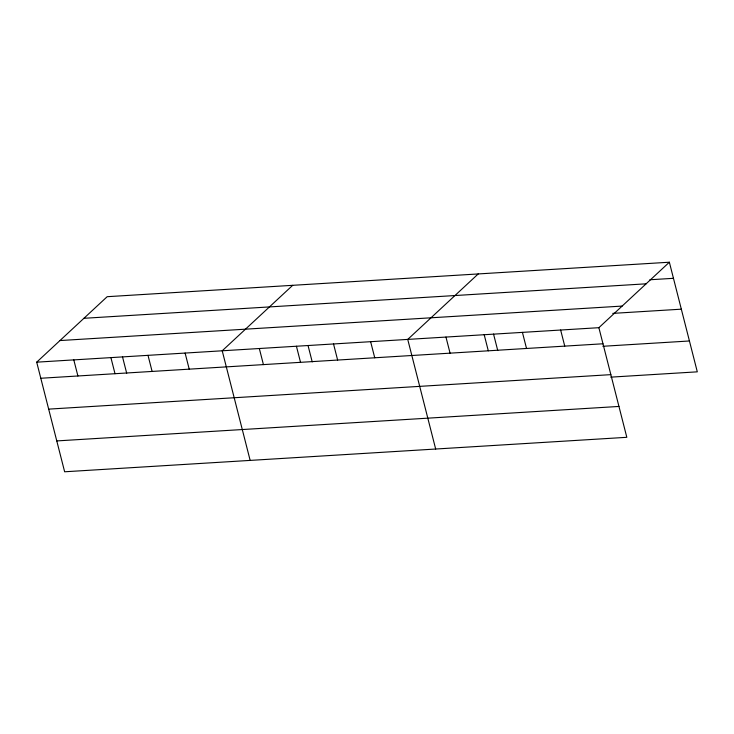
<?xml version="1.0" encoding="UTF-8"?>
<svg xmlns="http://www.w3.org/2000/svg" width="734" height="734" viewBox="0 0 734 734"><rect width="100%" height="100%" fill="white"/><g stroke="black" fill="none" stroke-linecap="round" stroke-linejoin="round"><path stroke-width="1.1" d="M669.362 262.221L598.88 327.685L626.818 437.308L64.638 471.779L36.7 362.165L107.182 296.692L669.362 262.221L697.3 371.835L610.725 377.148M292.701 285.315L222.218 350.788L250.156 460.401M478.219 273.938L407.737 339.411L435.675 449.024M649.847 279.764L673.463 278.314M83.924 318.299L646.104 283.819M59.959 340.558L622.138 306.078M612.743 313.381L681.326 309.179M36.7 362.165L598.88 327.685M40.801 378.258L602.981 343.778M602.862 346.283L689.437 340.98M48.673 409.122L610.844 374.643M56.775 440.923L618.955 406.443M560.648 330.025L564.749 346.127M522.424 332.374L526.526 348.466M493.542 334.062L497.735 350.503M484.192 334.713L488.294 350.815M445.96 337.062L450.07 353.155M370.633 341.686L374.735 357.779M333.53 343.962L337.631 360.055M308.023 345.439L312.216 361.88M296.426 346.237L300.527 362.33M259.322 348.512L263.423 364.605M185.115 353.063L189.216 369.156M148.011 355.339L152.112 371.432M122.505 356.816L126.698 373.257M110.907 357.614L115.009 373.707M73.804 359.889L77.905 375.982"/></g></svg>
